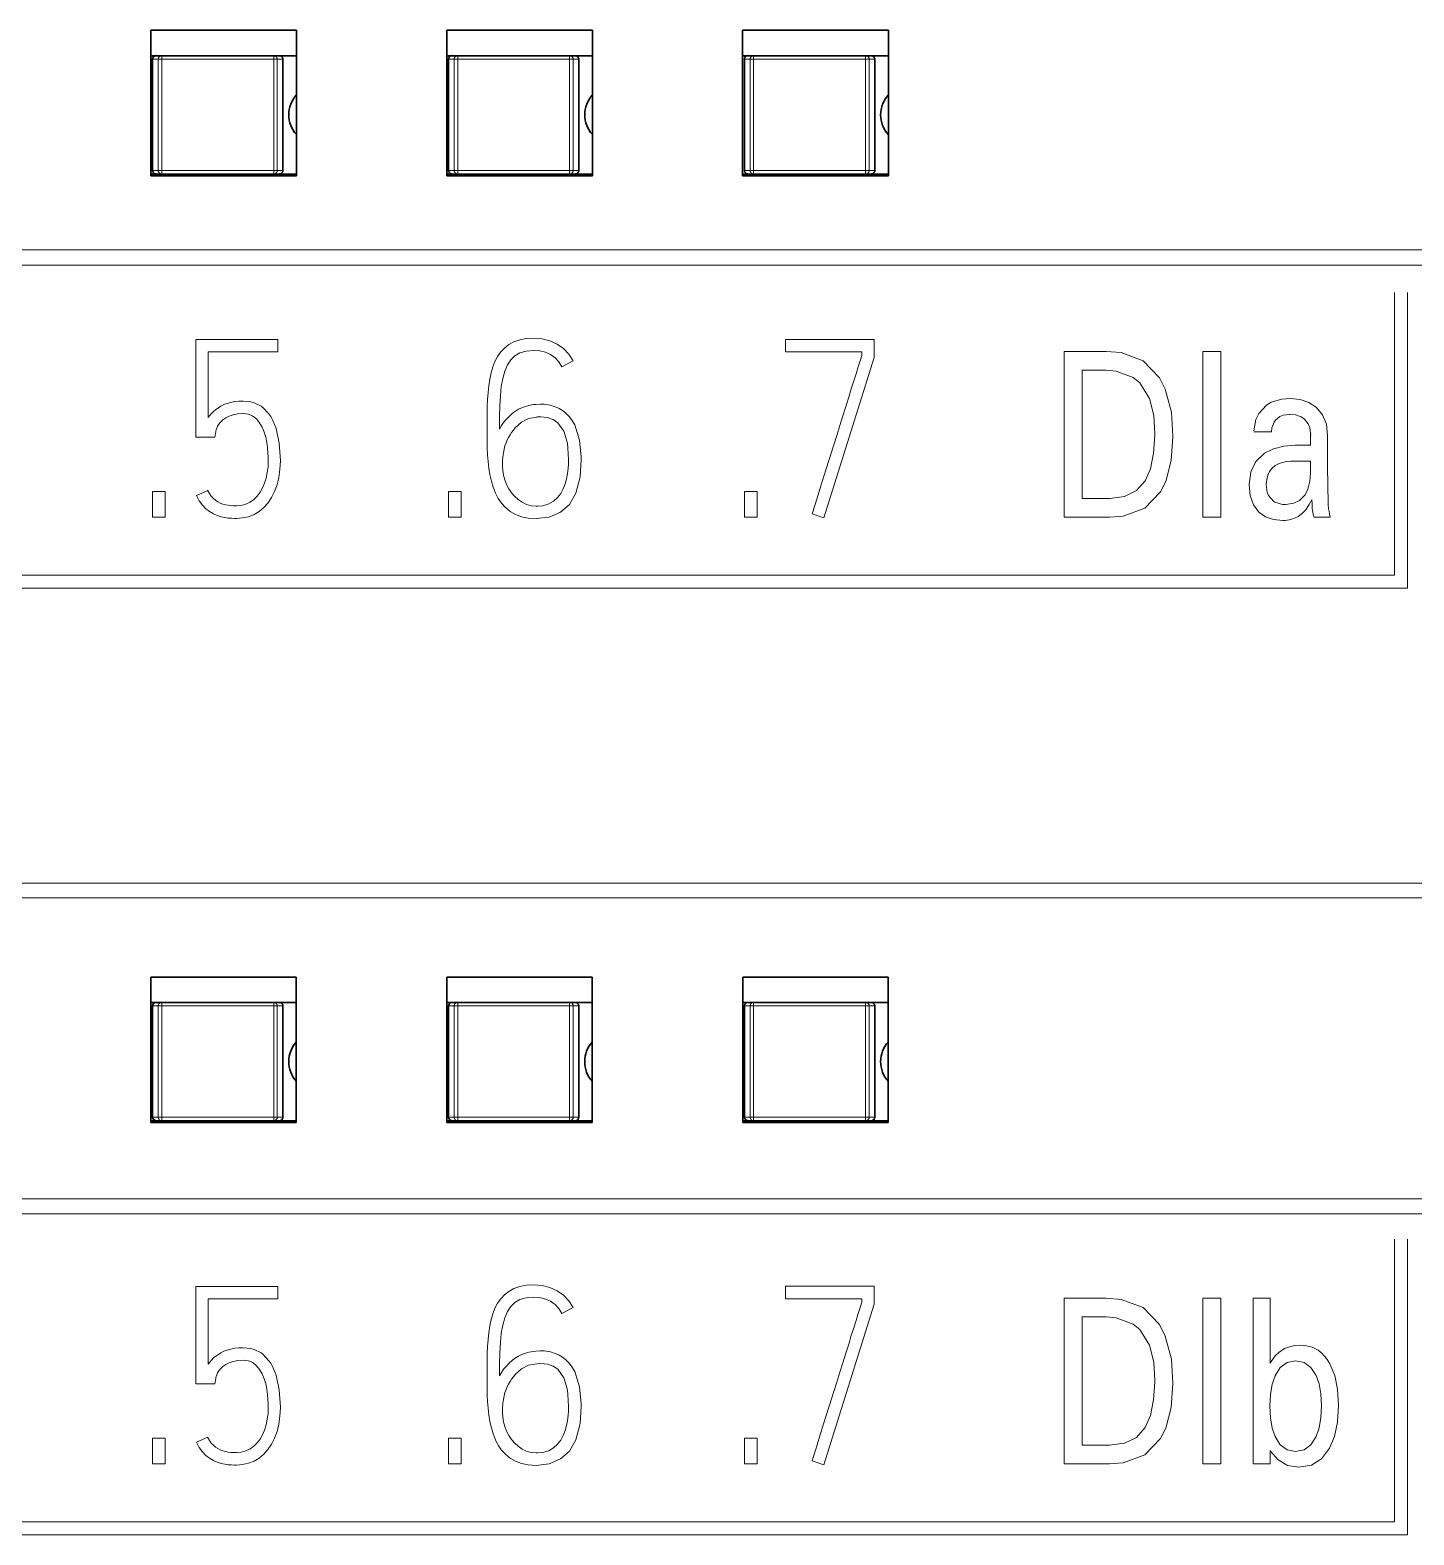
# Model space of a CAD drawing. Header units: millimetres. Extents: x -159 to 71007, y -220 to 29306.
# Drawn here: x 69071.1 to 69117.7, y 28066.7 to 28117.3 of the extents above; entities that cross this region are included whole.
import ezdxf

# ---------------------------------------------------------------- set-up
doc = ezdxf.new("R2010")
doc.units = ezdxf.units.MM
doc.layers.add('Layer 1', color=7, linetype='Continuous')

msp = doc.modelspace()

# ---------------------------------------------------------------- linework, layer by layer
at = {"layer": 'Layer 1', "color": 7, "lineweight": 35}
for points in [[(69075.199, 28112.406), (69075.199, 28117.305)], [(69075.199, 28117.304), (69080.099, 28117.304)], [(69080.099, 28117.304), (69080.099, 28112.404)], [(69085.146, 28112.406), (69085.146, 28117.305)], [(69085.146, 28117.304), (69090.045, 28117.304)], [(69090.047, 28112.406), (69090.047, 28117.305)], [(69095.093, 28117.304), (69099.994, 28117.304)], [(69095.093, 28117.304), (69095.093, 28112.404)], [(69099.994, 28117.304), (69099.994, 28112.404)], [(69075.204, 28116.445), (69080.096, 28116.445)], [(69075.262, 28116.327), (69075.262, 28116.34), (69075.265, 28116.359), (69075.268, 28116.371), (69075.277, 28116.388), (69075.284, 28116.399), (69075.295, 28116.413), (69075.306, 28116.421), (69075.321, 28116.432), (69075.332, 28116.438), (69075.351, 28116.445), (69075.362, 28116.448), (69075.381, 28116.45)], [(69075.262, 28116.327), (69075.262, 28112.587)], [(69079.519, 28116.445), (69079.532, 28116.445), (69079.55, 28116.441), (69079.562, 28116.438), (69079.578, 28116.43), (69079.591, 28116.423), (69079.604, 28116.411), (69079.613, 28116.401), (69079.624, 28116.386), (69079.629, 28116.374), (69079.636, 28116.358), (69079.639, 28116.345), (69079.641, 28116.327)], [(69079.637, 28116.327), (69079.637, 28112.587)], [(69085.15, 28116.445), (69090.044, 28116.445)], [(69085.209, 28116.327), (69085.211, 28116.34), (69085.215, 28116.359), (69085.218, 28116.371), (69085.226, 28116.388), (69085.233, 28116.399), (69085.245, 28116.413), (69085.253, 28116.421), (69085.268, 28116.432), (69085.28, 28116.438), (69085.297, 28116.445), (69085.309, 28116.448), (69085.327, 28116.45)], [(69085.209, 28116.327), (69085.209, 28112.587)], [(69089.466, 28116.445), (69089.479, 28116.445), (69089.498, 28116.441), (69089.509, 28116.438), (69089.527, 28116.43), (69089.537, 28116.423), (69089.55, 28116.411), (69089.559, 28116.401), (69089.568, 28116.386), (69089.575, 28116.374), (69089.582, 28116.358), (69089.586, 28116.345), (69089.588, 28116.327)], [(69089.586, 28116.327), (69089.586, 28112.587)], [(69095.099, 28116.445), (69099.99, 28116.445)], [(69095.156, 28116.327), (69095.156, 28116.34), (69095.159, 28116.359), (69095.162, 28116.371), (69095.171, 28116.388), (69095.178, 28116.399), (69095.19, 28116.413), (69095.199, 28116.421), (69095.215, 28116.432), (69095.227, 28116.438), (69095.245, 28116.445), (69095.257, 28116.448), (69095.276, 28116.45)], [(69095.156, 28116.327), (69095.156, 28112.587)], [(69099.414, 28116.445), (69099.426, 28116.445), (69099.444, 28116.441), (69099.456, 28116.438), (69099.473, 28116.43), (69099.484, 28116.423), (69099.498, 28116.411), (69099.506, 28116.401), (69099.519, 28116.386), (69099.524, 28116.374), (69099.53, 28116.358), (69099.534, 28116.345), (69099.535, 28116.327)], [(69099.532, 28116.327), (69099.532, 28112.587)], [(69080.099, 28112.466), (69075.199, 28112.466)], [(69075.381, 28112.466), (69075.369, 28112.468), (69075.351, 28112.471), (69075.339, 28112.475), (69075.322, 28112.483), (69075.312, 28112.49), (69075.297, 28112.502), (69075.288, 28112.51), (69075.278, 28112.527), (69075.271, 28112.539), (69075.265, 28112.556), (69075.262, 28112.567), (69075.26, 28112.586)], [(69079.637, 28112.587), (69079.637, 28112.574), (69079.634, 28112.556), (69079.631, 28112.544), (69079.622, 28112.527), (69079.616, 28112.515), (69079.604, 28112.502), (69079.595, 28112.493), (69079.578, 28112.482), (69079.567, 28112.476), (69079.55, 28112.469), (69079.536, 28112.468), (69079.518, 28112.466)], [(69090.045, 28112.466), (69085.147, 28112.466)], [(69085.329, 28112.466), (69085.316, 28112.468), (69085.297, 28112.471), (69085.285, 28112.475), (69085.268, 28112.483), (69085.259, 28112.49), (69085.245, 28112.502), (69085.237, 28112.51), (69085.224, 28112.527), (69085.22, 28112.539), (69085.213, 28112.556), (69085.211, 28112.567), (69085.209, 28112.586)], [(69089.586, 28112.587), (69089.584, 28112.574), (69089.581, 28112.556), (69089.577, 28112.544), (69089.568, 28112.527), (69089.562, 28112.515), (69089.55, 28112.502), (69089.542, 28112.493), (69089.527, 28112.482), (69089.515, 28112.476), (69089.496, 28112.469), (69089.485, 28112.468), (69089.466, 28112.466)], [(69099.994, 28112.466), (69095.093, 28112.466)], [(69095.276, 28112.466), (69095.264, 28112.468), (69095.245, 28112.471), (69095.233, 28112.475), (69095.217, 28112.483), (69095.206, 28112.49), (69095.191, 28112.502), (69095.183, 28112.51), (69095.173, 28112.527), (69095.166, 28112.539), (69095.159, 28112.556), (69095.156, 28112.567), (69095.154, 28112.586)], [(69099.532, 28112.587), (69099.532, 28112.574), (69099.528, 28112.556), (69099.525, 28112.544), (69099.517, 28112.527), (69099.51, 28112.515), (69099.498, 28112.502), (69099.49, 28112.493), (69099.473, 28112.482), (69099.461, 28112.476), (69099.444, 28112.469), (69099.431, 28112.468), (69099.413, 28112.466)], [(69075.199, 28112.406), (69080.099, 28112.406)], [(69085.146, 28112.406), (69090.045, 28112.406)], [(69095.093, 28112.406), (69099.994, 28112.406)], [(69075.206, 28085.465), (69080.091, 28085.465)], [(69075.206, 28080.581), (69075.206, 28085.465)], [(69080.092, 28080.581), (69080.092, 28085.465)], [(69085.154, 28085.465), (69090.039, 28085.465)], [(69085.154, 28080.581), (69085.154, 28085.465)], [(69090.039, 28080.581), (69090.039, 28085.465)], [(69095.1, 28085.465), (69099.985, 28085.465)], [(69095.1, 28085.465), (69095.1, 28080.581)], [(69099.987, 28085.465), (69099.987, 28080.581)], [(69075.211, 28084.615), (69080.089, 28084.615)], [(69075.262, 28084.496), (69075.262, 28084.507), (69075.265, 28084.526), (69075.268, 28084.537), (69075.277, 28084.554), (69075.284, 28084.564), (69075.295, 28084.579), (69075.306, 28084.588), (69075.321, 28084.598), (69075.332, 28084.605), (69075.351, 28084.611), (69075.362, 28084.615), (69075.381, 28084.616)], [(69079.519, 28084.615), (69079.532, 28084.615), (69079.55, 28084.611), (69079.562, 28084.608), (69079.578, 28084.6), (69079.591, 28084.593), (69079.604, 28084.581), (69079.613, 28084.571), (69079.624, 28084.556), (69079.629, 28084.544), (69079.636, 28084.527), (69079.639, 28084.515), (69079.641, 28084.497)], [(69085.157, 28084.615), (69090.035, 28084.615)], [(69085.209, 28084.496), (69085.211, 28084.507), (69085.215, 28084.526), (69085.218, 28084.537), (69085.226, 28084.554), (69085.233, 28084.564), (69085.245, 28084.579), (69085.253, 28084.588), (69085.268, 28084.598), (69085.28, 28084.605), (69085.297, 28084.611), (69085.309, 28084.615), (69085.327, 28084.616)], [(69089.466, 28084.615), (69089.479, 28084.615), (69089.498, 28084.611), (69089.509, 28084.608), (69089.527, 28084.6), (69089.537, 28084.593), (69089.55, 28084.581), (69089.559, 28084.571), (69089.568, 28084.556), (69089.575, 28084.544), (69089.582, 28084.527), (69089.586, 28084.515), (69089.588, 28084.497)], [(69095.106, 28084.615), (69099.983, 28084.615)], [(69095.156, 28084.496), (69095.156, 28084.507), (69095.159, 28084.526), (69095.162, 28084.537), (69095.171, 28084.554), (69095.178, 28084.564), (69095.19, 28084.579), (69095.199, 28084.588), (69095.215, 28084.598), (69095.227, 28084.605), (69095.245, 28084.611), (69095.257, 28084.615), (69095.276, 28084.616)], [(69099.414, 28084.615), (69099.426, 28084.615), (69099.444, 28084.611), (69099.456, 28084.608), (69099.473, 28084.6), (69099.484, 28084.593), (69099.498, 28084.581), (69099.506, 28084.571), (69099.519, 28084.556), (69099.524, 28084.544), (69099.53, 28084.527), (69099.534, 28084.515), (69099.535, 28084.497)], [(69075.262, 28080.754), (69075.262, 28084.496)], [(69079.637, 28080.754), (69079.637, 28084.496)], [(69085.209, 28080.754), (69085.209, 28084.496)], [(69089.586, 28080.754), (69089.586, 28084.496)], [(69095.156, 28080.754), (69095.156, 28084.496)], [(69099.532, 28080.754), (69099.532, 28084.496)], [(69075.206, 28080.581), (69080.091, 28080.581)], [(69080.092, 28080.636), (69075.208, 28080.636)], [(69075.381, 28080.636), (69075.369, 28080.638), (69075.351, 28080.641), (69075.339, 28080.645), (69075.322, 28080.653), (69075.312, 28080.66), (69075.297, 28080.672), (69075.288, 28080.68), (69075.278, 28080.697), (69075.271, 28080.707), (69075.265, 28080.725), (69075.262, 28080.738), (69075.26, 28080.756)], [(69079.637, 28080.754), (69079.637, 28080.742), (69079.634, 28080.724), (69079.631, 28080.712), (69079.622, 28080.695), (69079.616, 28080.683), (69079.604, 28080.67), (69079.595, 28080.662), (69079.578, 28080.65), (69079.567, 28080.645), (69079.55, 28080.638), (69079.536, 28080.636), (69079.518, 28080.635)], [(69090.039, 28080.636), (69085.154, 28080.636)], [(69085.154, 28080.581), (69090.039, 28080.581)], [(69085.329, 28080.636), (69085.316, 28080.638), (69085.297, 28080.641), (69085.285, 28080.645), (69085.268, 28080.653), (69085.259, 28080.66), (69085.245, 28080.672), (69085.237, 28080.68), (69085.224, 28080.697), (69085.22, 28080.707), (69085.213, 28080.725), (69085.211, 28080.738), (69085.209, 28080.756)], [(69089.586, 28080.754), (69089.584, 28080.742), (69089.581, 28080.724), (69089.577, 28080.712), (69089.568, 28080.695), (69089.562, 28080.683), (69089.55, 28080.67), (69089.542, 28080.662), (69089.527, 28080.65), (69089.515, 28080.645), (69089.496, 28080.638), (69089.485, 28080.636), (69089.466, 28080.635)], [(69095.1, 28080.581), (69099.985, 28080.581)], [(69099.987, 28080.636), (69095.102, 28080.636)], [(69095.276, 28080.636), (69095.264, 28080.638), (69095.245, 28080.641), (69095.233, 28080.645), (69095.217, 28080.653), (69095.206, 28080.66), (69095.191, 28080.672), (69095.183, 28080.68), (69095.173, 28080.697), (69095.166, 28080.707), (69095.159, 28080.725), (69095.156, 28080.738), (69095.154, 28080.756)], [(69099.532, 28080.754), (69099.532, 28080.742), (69099.528, 28080.724), (69099.525, 28080.712), (69099.517, 28080.695), (69099.51, 28080.683), (69099.498, 28080.67), (69099.49, 28080.662), (69099.473, 28080.65), (69099.461, 28080.645), (69099.444, 28080.638), (69099.431, 28080.636), (69099.413, 28080.635)]]:
    msp.add_lwpolyline(points, dxfattribs=at)
at = {"layer": 'Layer 1', "color": 7, "lineweight": 18}
for points in [[(69075.262, 28116.327), (69079.637, 28116.327)], [(69075.45, 28116.327), (69075.452, 28116.338), (69075.455, 28116.358), (69075.458, 28116.369), (69075.467, 28116.386), (69075.474, 28116.397), (69075.485, 28116.411), (69075.494, 28116.419), (69075.511, 28116.43), (69075.523, 28116.436), (69075.539, 28116.443), (69075.551, 28116.447), (69075.569, 28116.448)], [(69075.45, 28112.587), (69075.45, 28116.327)], [(69075.568, 28112.466), (69075.568, 28116.445)], [(69079.333, 28112.466), (69079.333, 28116.445)], [(69079.333, 28116.445), (69079.345, 28116.445), (69079.363, 28116.441), (69079.375, 28116.438), (69079.392, 28116.43), (69079.403, 28116.423), (69079.417, 28116.411), (69079.425, 28116.403), (69079.436, 28116.386), (69079.442, 28116.374), (69079.449, 28116.358), (69079.452, 28116.345), (69079.454, 28116.327)], [(69079.451, 28112.587), (69079.451, 28116.327)], [(69085.209, 28116.327), (69089.588, 28116.327)], [(69085.396, 28116.327), (69085.399, 28116.338), (69085.401, 28116.358), (69085.405, 28116.369), (69085.414, 28116.386), (69085.42, 28116.397), (69085.432, 28116.411), (69085.44, 28116.419), (69085.455, 28116.43), (69085.467, 28116.436), (69085.484, 28116.443), (69085.497, 28116.447), (69085.516, 28116.448)], [(69085.396, 28112.587), (69085.396, 28116.327)], [(69085.516, 28112.466), (69085.516, 28116.445)], [(69089.279, 28112.466), (69089.279, 28116.445)], [(69089.279, 28116.445), (69089.291, 28116.445), (69089.309, 28116.441), (69089.321, 28116.438), (69089.338, 28116.43), (69089.348, 28116.423), (69089.361, 28116.411), (69089.37, 28116.403), (69089.38, 28116.386), (69089.387, 28116.374), (69089.394, 28116.358), (69089.395, 28116.345), (69089.397, 28116.327)], [(69089.398, 28112.587), (69089.398, 28116.327)], [(69095.156, 28116.327), (69099.532, 28116.327)], [(69095.345, 28116.327), (69095.346, 28116.338), (69095.35, 28116.358), (69095.353, 28116.369), (69095.361, 28116.386), (69095.368, 28116.397), (69095.38, 28116.411), (69095.389, 28116.419), (69095.405, 28116.43), (69095.417, 28116.436), (69095.434, 28116.443), (69095.446, 28116.447), (69095.464, 28116.448)], [(69095.345, 28112.587), (69095.345, 28116.327)], [(69095.464, 28112.466), (69095.464, 28116.445)], [(69099.227, 28112.466), (69099.227, 28116.445)], [(69099.227, 28116.445), (69099.239, 28116.445), (69099.258, 28116.441), (69099.269, 28116.438), (69099.286, 28116.43), (69099.296, 28116.423), (69099.31, 28116.411), (69099.318, 28116.403), (69099.33, 28116.386), (69099.335, 28116.374), (69099.341, 28116.358), (69099.345, 28116.345), (69099.347, 28116.327)], [(69099.345, 28112.587), (69099.345, 28116.327)], [(69075.262, 28112.587), (69079.637, 28112.587)], [(69075.568, 28112.466), (69075.556, 28112.468), (69075.538, 28112.471), (69075.526, 28112.475), (69075.509, 28112.483), (69075.497, 28112.49), (69075.484, 28112.502), (69075.476, 28112.51), (69075.465, 28112.525), (69075.458, 28112.537), (69075.452, 28112.554), (69075.448, 28112.566), (69075.447, 28112.584)], [(69079.451, 28112.587), (69079.451, 28112.574), (69079.447, 28112.556), (69079.444, 28112.544), (69079.436, 28112.527), (69079.429, 28112.515), (69079.417, 28112.502), (69079.408, 28112.493), (69079.393, 28112.482), (69079.382, 28112.476), (69079.363, 28112.469), (69079.351, 28112.468), (69079.333, 28112.466)], [(69085.209, 28112.587), (69089.588, 28112.587)], [(69085.516, 28112.466), (69085.504, 28112.468), (69085.486, 28112.471), (69085.474, 28112.475), (69085.457, 28112.483), (69085.447, 28112.49), (69085.433, 28112.502), (69085.425, 28112.51), (69085.414, 28112.525), (69085.408, 28112.537), (69085.401, 28112.554), (69085.4, 28112.566), (69085.399, 28112.584)], [(69089.398, 28112.587), (69089.397, 28112.574), (69089.394, 28112.556), (69089.39, 28112.544), (69089.382, 28112.527), (69089.375, 28112.515), (69089.363, 28112.502), (69089.353, 28112.493), (69089.338, 28112.482), (69089.326, 28112.476), (69089.309, 28112.469), (69089.298, 28112.468), (69089.279, 28112.466)], [(69095.156, 28112.587), (69099.532, 28112.587)], [(69095.464, 28112.466), (69095.45, 28112.468), (69095.432, 28112.471), (69095.42, 28112.475), (69095.404, 28112.483), (69095.391, 28112.49), (69095.378, 28112.502), (69095.369, 28112.51), (69095.36, 28112.525), (69095.353, 28112.537), (69095.346, 28112.554), (69095.343, 28112.566), (69095.341, 28112.584)], [(69099.345, 28112.587), (69099.345, 28112.574), (69099.341, 28112.556), (69099.339, 28112.544), (69099.33, 28112.527), (69099.323, 28112.515), (69099.311, 28112.502), (69099.303, 28112.493), (69099.288, 28112.482), (69099.276, 28112.476), (69099.258, 28112.469), (69099.245, 28112.468), (69099.227, 28112.466)], [(69203.779, 28109.913), (69019.557, 28109.913)], [(69203.779, 28109.406), (69019.557, 28109.406)], [(69076.719, 28106.898), (69079.476, 28106.898)], [(69076.719, 28103.618), (69076.719, 28106.896)], [(69079.476, 28106.898), (69079.476, 28106.483)], [(69089.398, 28106.185), (69089.254, 28106.409), (69089.074, 28106.598), (69088.86, 28106.748), (69088.618, 28106.857), (69088.357, 28106.925), (69088.075, 28106.947), (69087.823, 28106.933), (69087.601, 28106.891), (69087.407, 28106.822), (69087.239, 28106.729), (69087.091, 28106.616), (69086.965, 28106.483), (69086.857, 28106.332), (69086.768, 28106.163), (69086.695, 28105.978), (69086.638, 28105.779), (69086.592, 28105.569), (69086.559, 28105.348), (69086.535, 28105.117), (69086.518, 28104.882), (69086.51, 28104.638), (69086.507, 28104.388), (69086.503, 28104.139), (69086.501, 28103.889), (69086.503, 28103.686), (69086.507, 28103.473), (69086.51, 28103.252), (69086.52, 28103.027), (69086.538, 28102.803), (69086.564, 28102.579), (69086.601, 28102.358), (69086.65, 28102.144), (69086.71, 28101.936), (69086.784, 28101.74), (69086.845, 28101.619)], [(69096.539, 28106.483), (69096.539, 28106.906)], [(69096.539, 28106.904), (69099.519, 28106.904)], [(69099.519, 28106.904), (69099.519, 28106.3)], [(69079.476, 28106.483), (69077.133, 28106.483)], [(69077.133, 28106.483), (69077.133, 28104.282)], [(69086.923, 28103.891), (69086.926, 28104.296), (69086.934, 28104.668), (69086.951, 28105.01), (69086.98, 28105.319), (69087.028, 28105.596), (69087.096, 28105.838), (69087.185, 28106.047), (69087.3, 28106.221), (69087.44, 28106.357), (69087.61, 28106.457), (69087.821, 28106.515), (69088.072, 28106.534), (69088.274, 28106.519), (69088.462, 28106.472), (69088.636, 28106.394), (69088.789, 28106.287), (69088.917, 28106.152), (69089.018, 28105.988)], [(69099.105, 28106.483), (69096.54, 28106.483)], [(69099.105, 28106.367), (69099.092, 28106.333), (69099.065, 28106.251), (69099.023, 28106.121), (69098.969, 28105.949), (69098.905, 28105.746), (69098.829, 28105.51), (69098.747, 28105.245), (69098.658, 28104.959), (69098.562, 28104.653), (69098.463, 28104.333), (69098.36, 28104.007), (69098.255, 28103.677), (69098.167, 28103.399), (69098.001, 28102.865), (69097.893, 28102.518), (69097.724, 28101.984), (69097.595, 28101.568), (69097.426, 28101.036)], [(69099.105, 28106.367), (69099.105, 28106.483)], [(69105.899, 28106.498), (69107.31, 28106.498)], [(69105.899, 28100.928), (69105.899, 28106.498)], [(69107.43, 28100.928), (69107.887, 28100.964), (69108.609, 28101.228), (69109.139, 28101.786), (69109.316, 28102.131), (69109.502, 28102.83), (69109.551, 28103.635), (69109.551, 28103.649), (69109.503, 28104.454), (69109.301, 28105.228), (69109.101, 28105.614), (69108.553, 28106.184), (69107.813, 28106.46), (69107.309, 28106.502)], [(69110.558, 28106.498), (69111.168, 28106.498)], [(69110.558, 28100.928), (69110.558, 28106.498)], [(69111.168, 28106.498), (69111.168, 28100.928)], [(69089.398, 28106.185), (69089.018, 28105.986)], [(69099.519, 28106.302), (69097.822, 28100.905)], [(69106.509, 28105.867), (69106.509, 28101.56)], [(69107.312, 28105.867), (69106.51, 28105.867)], [(69107.312, 28105.867), (69107.647, 28105.84), (69108.218, 28105.629), (69108.439, 28105.441), (69108.764, 28104.919), (69108.911, 28104.344), (69108.944, 28103.736), (69108.944, 28103.69), (69108.909, 28103.086), (69108.803, 28102.557), (69108.626, 28102.15), (69108.331, 28101.821), (69107.934, 28101.622), (69107.434, 28101.556)], [(69079.302, 28104.181), (69079.23, 28104.309), (69079.161, 28104.41), (69078.982, 28104.601), (69078.908, 28104.657), (69078.674, 28104.775), (69078.566, 28104.805), (69078.307, 28104.834), (69078.157, 28104.829), (69078.017, 28104.814), (69077.887, 28104.789), (69077.768, 28104.755), (69077.66, 28104.713), (69077.56, 28104.664), (69077.471, 28104.61), (69077.389, 28104.551), (69077.313, 28104.487), (69077.246, 28104.42), (69077.185, 28104.351), (69077.131, 28104.28)], [(69114.757, 28103.672), (69114.714, 28104.051), (69114.583, 28104.367), (69114.366, 28104.622), (69114.12, 28104.787), (69113.836, 28104.886), (69113.514, 28104.919), (69113.22, 28104.901), (69112.854, 28104.794), (69112.704, 28104.699), (69112.441, 28104.418), (69112.338, 28104.216), (69112.271, 28103.837)], [(69077.382, 28103.8), (69077.386, 28103.823), (69077.397, 28103.864), (69077.416, 28103.92), (69077.445, 28103.985), (69077.489, 28104.054), (69077.547, 28104.127), (69077.623, 28104.2), (69077.717, 28104.265), (69077.83, 28104.326), (69077.965, 28104.374), (69078.125, 28104.403), (69078.31, 28104.411), (69078.486, 28104.391), (69078.634, 28104.33), (69078.756, 28104.23), (69078.859, 28104.1), (69078.944, 28103.954), (69079.011, 28103.79), (69079.063, 28103.616), (69079.1, 28103.442), (69079.124, 28103.263), (69079.138, 28103.093), (69079.146, 28102.943), (69079.149, 28102.813), (69079.141, 28102.618), (69079.134, 28102.554)], [(69088.14, 28104.72), (69088.061, 28104.713), (69087.91, 28104.686), (69087.761, 28104.644), (69087.697, 28104.62), (69087.557, 28104.555), (69087.428, 28104.474), (69087.361, 28104.422), (69087.246, 28104.319), (69087.14, 28104.208), (69087.057, 28104.11), (69086.985, 28104.006), (69086.924, 28103.893)], [(69088.14, 28104.72), (69088.289, 28104.728)], [(69089.405, 28104.103), (69089.342, 28104.208), (69089.259, 28104.315), (69089.166, 28104.413), (69089.143, 28104.435), (69089.037, 28104.518), (69088.922, 28104.587), (69088.885, 28104.605), (69088.76, 28104.654), (69088.631, 28104.691), (69088.558, 28104.706), (69088.423, 28104.725), (69088.289, 28104.727)], [(69112.872, 28103.795), (69112.881, 28103.93), (69112.955, 28104.12), (69113, 28104.186), (69113.154, 28104.315), (69113.261, 28104.358), (69113.465, 28104.381), (69113.472, 28104.381), (69113.676, 28104.366), (69113.866, 28104.302), (69113.979, 28104.225), (69114.107, 28104.066), (69114.154, 28103.943), (69114.185, 28103.742)], [(69076.735, 28101.657), (69076.83, 28101.479), (69076.935, 28101.331), (69077.054, 28101.211), (69077.178, 28101.115), (69077.305, 28101.039), (69077.434, 28100.982), (69077.563, 28100.942), (69077.685, 28100.915), (69077.803, 28100.899), (69077.911, 28100.893), (69078.002, 28100.888), (69078.076, 28100.886), (69078.285, 28100.902), (69078.484, 28100.945), (69078.671, 28101.019), (69078.844, 28101.122), (69078.999, 28101.25), (69079.138, 28101.405), (69079.257, 28101.585), (69079.36, 28101.789), (69079.444, 28102.015), (69079.506, 28102.262), (69079.543, 28102.53), (69079.556, 28102.818), (69079.556, 28102.836), (69079.519, 28103.414), (69079.41, 28103.913), (69079.301, 28104.184)], [(69086.843, 28101.62), (69086.877, 28101.562), (69086.99, 28101.396), (69087.123, 28101.25), (69087.278, 28101.124), (69087.455, 28101.019), (69087.657, 28100.942), (69087.889, 28100.895), (69088.15, 28100.88), (69088.595, 28100.933), (69088.967, 28101.093), (69089.269, 28101.359), (69089.49, 28101.74), (69089.623, 28102.239), (69089.631, 28102.289), (69089.668, 28102.858), (69089.666, 28102.949), (69089.612, 28103.517), (69089.448, 28104.036), (69089.41, 28104.105)], [(69088.206, 28101.3), (69088.149, 28101.3), (69087.984, 28101.314), (69087.829, 28101.356), (69087.686, 28101.429), (69087.554, 28101.521), (69087.436, 28101.629), (69087.33, 28101.752), (69087.239, 28101.886), (69087.162, 28102.032), (69087.103, 28102.187), (69087.059, 28102.345), (69087.032, 28102.5), (69087.024, 28102.65), (69087.027, 28102.808), (69087.037, 28102.954), (69087.054, 28103.088), (69087.076, 28103.211), (69087.104, 28103.324), (69087.14, 28103.428), (69087.181, 28103.524), (69087.226, 28103.613), (69087.276, 28103.696), (69087.33, 28103.775), (69087.389, 28103.852), (69087.453, 28103.93), (69087.662, 28104.122), (69087.901, 28104.243), (69088.172, 28104.296)], [(69088.305, 28104.305), (69088.172, 28104.297)], [(69088.305, 28104.305), (69088.531, 28104.284), (69088.725, 28104.218), (69088.885, 28104.106), (69089.084, 28103.821), (69089.095, 28103.793), (69089.203, 28103.402), (69089.222, 28103.259), (69089.242, 28102.855), (69089.239, 28102.716), (69089.227, 28102.56), (69089.209, 28102.392), (69089.178, 28102.217), (69089.129, 28102.047), (69089.063, 28101.882), (69088.978, 28101.727), (69088.868, 28101.588), (69088.736, 28101.467), (69088.575, 28101.373), (69088.379, 28101.315), (69088.206, 28101.297)], [(69077.349, 28103.618), (69076.719, 28103.618)], [(69077.382, 28103.8), (69077.349, 28103.618)], [(69113.669, 28103.345), (69113.28, 28103.315), (69112.936, 28103.226), (69112.64, 28103.076), (69112.348, 28102.806), (69112.174, 28102.457), (69112.17, 28102.444), (69112.116, 28102.03), (69112.153, 28101.654), (69112.264, 28101.344), (69112.449, 28101.1), (69112.67, 28100.942), (69112.936, 28100.847), (69113.251, 28100.815)], [(69112.872, 28103.795), (69112.272, 28103.795)], [(69113.669, 28103.345), (69114.188, 28103.345)], [(69114.185, 28103.744), (69114.185, 28103.738), (69114.186, 28103.731), (69114.186, 28103.723), (69114.186, 28103.716), (69114.186, 28103.709), (69114.188, 28103.703), (69114.188, 28103.696), (69114.188, 28103.689), (69114.188, 28103.682), (69114.188, 28103.675)], [(69114.186, 28103.345), (69114.186, 28103.672)], [(69114.757, 28103.672), (69114.757, 28102.321)], [(69112.694, 28102.026), (69112.694, 28102.055), (69112.708, 28102.2), (69112.741, 28102.339), (69112.8, 28102.466), (69112.884, 28102.57), (69112.995, 28102.662), (69113.124, 28102.729), (69113.239, 28102.771), (69113.378, 28102.799), (69113.521, 28102.813), (69113.662, 28102.816)], [(69114.186, 28102.814), (69113.662, 28102.814)], [(69114.186, 28102.523), (69114.186, 28102.814)], [(69079.131, 28102.557), (69079.114, 28102.429), (69079.075, 28102.244), (69079.021, 28102.07), (69078.954, 28101.91), (69078.873, 28101.765), (69078.777, 28101.637), (69078.664, 28101.528), (69078.536, 28101.435), (69078.395, 28101.366), (69078.241, 28101.326), (69078.076, 28101.312), (69077.982, 28101.314), (69077.889, 28101.319), (69077.796, 28101.327), (69077.707, 28101.344), (69077.619, 28101.368), (69077.535, 28101.401), (69077.454, 28101.445), (69077.377, 28101.498), (69077.303, 28101.56), (69077.234, 28101.634), (69077.17, 28101.725), (69077.111, 28101.833)], [(69114.186, 28102.523), (69114.185, 28102.404), (69114.161, 28102.136), (69114.092, 28101.875), (69113.996, 28101.681), (69113.812, 28101.485), (69113.618, 28101.395), (69113.347, 28101.356), (69113.241, 28101.359), (69112.984, 28101.432), (69112.947, 28101.455), (69112.767, 28101.656), (69112.724, 28101.759), (69112.692, 28102.028)], [(69114.843, 28100.928), (69114.823, 28101.041), (69114.796, 28101.174), (69114.789, 28101.218), (69114.775, 28101.356), (69114.771, 28101.498), (69114.769, 28101.639), (69114.767, 28101.764), (69114.764, 28101.904), (69114.762, 28102.043), (69114.76, 28102.183), (69114.759, 28102.323)], [(69076.735, 28101.657), (69077.116, 28101.831)], [(69075.262, 28101.797), (69075.683, 28101.797)], [(69075.262, 28100.928), (69075.262, 28101.797)], [(69075.684, 28101.797), (69075.684, 28100.928)], [(69085.209, 28101.797), (69085.632, 28101.797)], [(69085.209, 28100.928), (69085.209, 28101.797)], [(69085.631, 28101.797), (69085.631, 28100.928)], [(69095.156, 28101.797), (69095.578, 28101.797)], [(69095.156, 28100.928), (69095.156, 28101.797)], [(69095.578, 28101.797), (69095.578, 28100.928)], [(69106.509, 28101.56), (69107.434, 28101.56)], [(69113.251, 28100.819), (69113.334, 28100.822), (69113.462, 28100.839), (69113.585, 28100.871), (69113.647, 28100.895), (69113.762, 28100.952), (69113.866, 28101.026), (69113.934, 28101.085), (69114.021, 28101.179), (69114.095, 28101.283), (69114.137, 28101.351), (69114.181, 28101.432), (69114.225, 28101.525)], [(69114.225, 28101.521), (69114.23, 28101.472), (69114.233, 28101.414), (69114.235, 28101.353), (69114.237, 28101.294), (69114.24, 28101.233), (69114.241, 28101.215), (69114.245, 28101.154), (69114.254, 28101.095), (69114.265, 28101.036), (69114.279, 28100.989), (69114.3, 28100.932)], [(69075.684, 28100.928), (69075.263, 28100.928)], [(69085.631, 28100.928), (69085.208, 28100.928)], [(69095.578, 28100.928), (69095.156, 28100.928)], [(69097.822, 28100.905), (69097.425, 28101.038)], [(69107.43, 28100.928), (69105.899, 28100.928)], [(69111.168, 28100.928), (69110.558, 28100.928)], [(69114.843, 28100.928), (69114.299, 28100.928)], [(69210.943, 28088.627), (69019.559, 28088.627)], [(69210.943, 28088.125), (69019.559, 28088.125)], [(69075.45, 28084.496), (69075.452, 28084.507), (69075.455, 28084.526), (69075.458, 28084.537), (69075.467, 28084.554), (69075.474, 28084.564), (69075.485, 28084.579), (69075.494, 28084.588), (69075.511, 28084.598), (69075.523, 28084.605), (69075.539, 28084.611), (69075.551, 28084.615), (69075.569, 28084.616)], [(69075.568, 28084.615), (69075.568, 28080.636)], [(69079.333, 28080.636), (69079.333, 28084.615)], [(69079.333, 28084.615), (69079.345, 28084.615), (69079.363, 28084.611), (69079.375, 28084.608), (69079.392, 28084.601), (69079.403, 28084.595), (69079.417, 28084.583), (69079.425, 28084.574), (69079.436, 28084.557), (69079.442, 28084.546), (69079.449, 28084.529), (69079.452, 28084.517), (69079.454, 28084.498)], [(69085.396, 28084.496), (69085.399, 28084.507), (69085.401, 28084.526), (69085.405, 28084.537), (69085.414, 28084.554), (69085.42, 28084.564), (69085.432, 28084.579), (69085.44, 28084.588), (69085.455, 28084.598), (69085.467, 28084.605), (69085.484, 28084.611), (69085.497, 28084.615), (69085.516, 28084.616)], [(69085.516, 28084.615), (69085.516, 28080.636)], [(69089.279, 28080.636), (69089.279, 28084.615)], [(69089.279, 28084.615), (69089.291, 28084.615), (69089.309, 28084.611), (69089.321, 28084.608), (69089.338, 28084.601), (69089.348, 28084.595), (69089.361, 28084.583), (69089.37, 28084.574), (69089.38, 28084.557), (69089.387, 28084.546), (69089.394, 28084.529), (69089.395, 28084.517), (69089.397, 28084.498)], [(69095.345, 28084.496), (69095.346, 28084.507), (69095.35, 28084.526), (69095.353, 28084.537), (69095.361, 28084.554), (69095.368, 28084.564), (69095.38, 28084.579), (69095.389, 28084.588), (69095.405, 28084.598), (69095.417, 28084.605), (69095.434, 28084.611), (69095.446, 28084.615), (69095.464, 28084.616)], [(69095.464, 28084.615), (69095.464, 28080.636)], [(69099.227, 28080.636), (69099.227, 28084.615)], [(69099.227, 28084.615), (69099.239, 28084.615), (69099.258, 28084.611), (69099.269, 28084.608), (69099.286, 28084.601), (69099.296, 28084.595), (69099.31, 28084.583), (69099.318, 28084.574), (69099.33, 28084.557), (69099.335, 28084.546), (69099.341, 28084.529), (69099.345, 28084.517), (69099.347, 28084.498)], [(69075.262, 28084.496), (69079.637, 28084.496)], [(69075.45, 28084.496), (69075.45, 28080.754)], [(69079.451, 28084.496), (69079.451, 28080.754)], [(69085.209, 28084.496), (69089.588, 28084.496)], [(69085.396, 28084.496), (69085.396, 28080.754)], [(69089.398, 28084.496), (69089.398, 28080.754)], [(69095.156, 28084.496), (69099.532, 28084.496)], [(69095.345, 28084.496), (69095.345, 28080.754)], [(69099.345, 28084.496), (69099.345, 28080.754)], [(69075.262, 28080.754), (69079.637, 28080.754)], [(69075.568, 28080.636), (69075.556, 28080.638), (69075.538, 28080.641), (69075.526, 28080.645), (69075.509, 28080.653), (69075.497, 28080.66), (69075.484, 28080.672), (69075.476, 28080.68), (69075.465, 28080.695), (69075.458, 28080.707), (69075.452, 28080.725), (69075.448, 28080.738), (69075.447, 28080.756)], [(69079.451, 28080.754), (69079.451, 28080.742), (69079.447, 28080.724), (69079.444, 28080.712), (69079.436, 28080.695), (69079.429, 28080.683), (69079.417, 28080.67), (69079.408, 28080.662), (69079.393, 28080.65), (69079.382, 28080.645), (69079.363, 28080.638), (69079.351, 28080.636), (69079.333, 28080.635)], [(69085.209, 28080.754), (69089.588, 28080.754)], [(69085.516, 28080.636), (69085.504, 28080.638), (69085.486, 28080.641), (69085.474, 28080.645), (69085.457, 28080.653), (69085.447, 28080.66), (69085.433, 28080.672), (69085.425, 28080.68), (69085.414, 28080.695), (69085.408, 28080.707), (69085.401, 28080.725), (69085.4, 28080.738), (69085.399, 28080.756)], [(69089.398, 28080.754), (69089.397, 28080.742), (69089.394, 28080.724), (69089.39, 28080.712), (69089.382, 28080.695), (69089.375, 28080.683), (69089.363, 28080.67), (69089.353, 28080.662), (69089.338, 28080.65), (69089.326, 28080.645), (69089.309, 28080.638), (69089.298, 28080.636), (69089.279, 28080.635)], [(69095.156, 28080.754), (69099.532, 28080.754)], [(69095.464, 28080.636), (69095.45, 28080.638), (69095.432, 28080.641), (69095.42, 28080.645), (69095.404, 28080.653), (69095.391, 28080.66), (69095.378, 28080.672), (69095.369, 28080.68), (69095.36, 28080.695), (69095.353, 28080.707), (69095.346, 28080.725), (69095.343, 28080.738), (69095.341, 28080.756)], [(69099.345, 28080.754), (69099.345, 28080.742), (69099.341, 28080.724), (69099.339, 28080.712), (69099.33, 28080.695), (69099.323, 28080.683), (69099.311, 28080.67), (69099.303, 28080.662), (69099.288, 28080.65), (69099.276, 28080.645), (69099.258, 28080.638), (69099.245, 28080.636), (69099.227, 28080.635)], [(69210.943, 28078.01), (69019.559, 28078.01)], [(69210.943, 28077.505), (69019.559, 28077.505)], [(69076.719, 28075.066), (69079.476, 28075.066)], [(69076.719, 28071.788), (69076.719, 28075.066)], [(69079.476, 28075.066), (69079.476, 28074.651)], [(69089.398, 28074.353), (69089.254, 28074.577), (69089.074, 28074.766), (69088.86, 28074.916), (69088.618, 28075.026), (69088.357, 28075.093), (69088.075, 28075.115), (69087.823, 28075.102), (69087.601, 28075.059), (69087.407, 28074.99), (69087.239, 28074.897), (69087.091, 28074.785), (69086.965, 28074.651), (69086.857, 28074.5), (69086.768, 28074.331), (69086.695, 28074.146), (69086.638, 28073.948), (69086.592, 28073.737), (69086.559, 28073.516), (69086.535, 28073.285), (69086.518, 28073.05), (69086.51, 28072.804), (69086.507, 28072.556), (69086.503, 28072.307), (69086.501, 28072.058), (69086.503, 28071.854), (69086.507, 28071.642), (69086.51, 28071.421), (69086.52, 28071.195), (69086.538, 28070.972), (69086.564, 28070.747), (69086.601, 28070.527), (69086.65, 28070.313), (69086.71, 28070.104), (69086.784, 28069.909), (69086.845, 28069.787)], [(69096.539, 28075.074), (69099.519, 28075.074)], [(69096.539, 28074.651), (69096.539, 28075.074)], [(69099.519, 28075.074), (69099.519, 28074.47)], [(69079.476, 28074.651), (69077.133, 28074.651)], [(69077.133, 28074.651), (69077.133, 28072.45)], [(69086.923, 28072.061), (69086.926, 28072.465), (69086.934, 28072.837), (69086.951, 28073.179), (69086.98, 28073.49), (69087.028, 28073.766), (69087.096, 28074.008), (69087.185, 28074.217), (69087.3, 28074.39), (69087.44, 28074.527), (69087.61, 28074.626), (69087.821, 28074.685), (69088.072, 28074.704), (69088.274, 28074.688), (69088.462, 28074.641), (69088.636, 28074.564), (69088.789, 28074.456), (69088.917, 28074.322), (69089.018, 28074.158)], [(69099.105, 28074.651), (69096.54, 28074.651)], [(69099.105, 28074.536), (69099.092, 28074.502), (69099.065, 28074.419), (69099.023, 28074.29), (69098.969, 28074.117), (69098.905, 28073.914), (69098.829, 28073.676), (69098.747, 28073.412), (69098.658, 28073.126), (69098.562, 28072.819), (69098.463, 28072.499), (69098.36, 28072.176), (69098.255, 28071.845), (69098.167, 28071.567), (69098.001, 28071.033), (69097.893, 28070.686), (69097.724, 28070.155), (69097.595, 28069.738), (69097.426, 28069.205)], [(69099.105, 28074.536), (69099.105, 28074.651)], [(69105.899, 28074.669), (69107.31, 28074.669)], [(69105.899, 28069.096), (69105.899, 28074.667)], [(69107.43, 28069.096), (69107.887, 28069.132), (69108.609, 28069.397), (69109.139, 28069.954), (69109.316, 28070.299), (69109.502, 28070.998), (69109.551, 28071.804), (69109.551, 28071.817), (69109.503, 28072.622), (69109.301, 28073.396), (69109.101, 28073.782), (69108.553, 28074.352), (69107.813, 28074.628), (69107.309, 28074.67)], [(69110.558, 28074.669), (69111.168, 28074.669)], [(69110.558, 28069.096), (69110.558, 28074.667)], [(69111.168, 28074.669), (69111.168, 28069.098)], [(69112.248, 28074.669), (69112.82, 28074.669)], [(69112.248, 28069.096), (69112.248, 28074.667)], [(69112.82, 28074.669), (69112.82, 28072.474)], [(69089.398, 28074.353), (69089.018, 28074.154)], [(69099.519, 28074.47), (69097.822, 28069.071)], [(69106.509, 28074.037), (69106.509, 28069.73)], [(69107.312, 28074.037), (69106.51, 28074.037)], [(69107.312, 28074.037), (69107.647, 28074.01), (69108.218, 28073.799), (69108.439, 28073.611), (69108.764, 28073.089), (69108.911, 28072.514), (69108.944, 28071.906), (69108.944, 28071.861), (69108.909, 28071.256), (69108.803, 28070.727), (69108.626, 28070.319), (69108.331, 28069.989), (69107.934, 28069.792), (69107.434, 28069.726)], [(69079.302, 28072.351), (69079.23, 28072.479), (69079.161, 28072.579), (69078.982, 28072.77), (69078.908, 28072.828), (69078.674, 28072.945), (69078.566, 28072.976), (69078.307, 28073.004), (69078.157, 28072.999), (69078.017, 28072.984), (69077.887, 28072.959), (69077.768, 28072.925), (69077.66, 28072.883), (69077.56, 28072.834), (69077.471, 28072.78), (69077.389, 28072.721), (69077.313, 28072.658), (69077.246, 28072.59), (69077.185, 28072.521), (69077.131, 28072.45)], [(69114.767, 28072.577), (69114.72, 28072.644), (69114.568, 28072.814), (69114.435, 28072.917), (69114.232, 28073.019), (69114.048, 28073.068), (69113.819, 28073.087), (69113.659, 28073.078), (69113.438, 28073.026), (69113.309, 28072.972), (69113.118, 28072.846), (69112.997, 28072.726), (69112.862, 28072.542)], [(69077.382, 28071.97), (69077.386, 28071.993), (69077.397, 28072.034), (69077.416, 28072.089), (69077.445, 28072.155), (69077.489, 28072.224), (69077.547, 28072.297), (69077.623, 28072.369), (69077.717, 28072.435), (69077.83, 28072.496), (69077.965, 28072.545), (69078.125, 28072.573), (69078.31, 28072.582), (69078.486, 28072.562), (69078.634, 28072.501), (69078.756, 28072.4), (69078.859, 28072.27), (69078.944, 28072.123), (69079.011, 28071.96), (69079.063, 28071.786), (69079.1, 28071.611), (69079.124, 28071.433), (69079.138, 28071.263), (69079.146, 28071.113), (69079.149, 28070.983), (69079.141, 28070.788), (69079.134, 28070.723)], [(69088.14, 28072.888), (69088.061, 28072.881), (69087.91, 28072.854), (69087.761, 28072.813), (69087.697, 28072.789), (69087.557, 28072.723), (69087.428, 28072.64), (69087.361, 28072.588), (69087.246, 28072.486), (69087.14, 28072.375), (69087.057, 28072.277), (69086.985, 28072.172), (69086.924, 28072.059)], [(69088.206, 28069.471), (69088.149, 28069.471), (69087.984, 28069.484), (69087.829, 28069.526), (69087.686, 28069.598), (69087.554, 28069.691), (69087.436, 28069.799), (69087.33, 28069.922), (69087.239, 28070.057), (69087.162, 28070.201), (69087.103, 28070.356), (69087.059, 28070.514), (69087.032, 28070.668), (69087.024, 28070.819), (69087.027, 28070.978), (69087.037, 28071.124), (69087.054, 28071.257), (69087.076, 28071.381), (69087.104, 28071.493), (69087.14, 28071.598), (69087.181, 28071.694), (69087.226, 28071.783), (69087.276, 28071.867), (69087.33, 28071.946), (69087.389, 28072.024), (69087.453, 28072.102), (69087.662, 28072.294), (69087.901, 28072.415), (69088.172, 28072.467)], [(69088.14, 28072.888), (69088.289, 28072.896)], [(69088.305, 28072.475), (69088.172, 28072.467)], [(69088.305, 28072.475), (69088.531, 28072.453), (69088.725, 28072.386), (69088.885, 28072.277), (69089.084, 28071.99), (69089.095, 28071.963), (69089.203, 28071.573), (69089.222, 28071.429), (69089.242, 28071.024), (69089.239, 28070.884), (69089.227, 28070.729), (69089.209, 28070.56), (69089.178, 28070.385), (69089.129, 28070.215), (69089.063, 28070.05), (69088.978, 28069.895), (69088.868, 28069.757), (69088.736, 28069.636), (69088.575, 28069.541), (69088.379, 28069.484), (69088.206, 28069.465)], [(69089.405, 28072.273), (69089.342, 28072.378), (69089.259, 28072.486), (69089.166, 28072.583), (69089.143, 28072.605), (69089.037, 28072.688), (69088.922, 28072.756), (69088.885, 28072.776), (69088.76, 28072.824), (69088.631, 28072.861), (69088.558, 28072.876), (69088.423, 28072.895), (69088.289, 28072.896)], [(69112.993, 28070.013), (69112.896, 28070.301), (69112.838, 28070.643), (69112.837, 28070.649), (69112.819, 28071.039), (69112.819, 28071.044), (69112.837, 28071.433), (69112.894, 28071.773), (69112.992, 28072.061), (69113.165, 28072.338), (69113.396, 28072.503), (69113.681, 28072.558), (69113.965, 28072.504), (69114.195, 28072.342), (69114.37, 28072.073), (69114.373, 28072.064)], [(69112.82, 28072.472), (69112.864, 28072.542)], [(69112.825, 28069.536), (69113.089, 28069.231), (69113.413, 28069.048), (69113.794, 28068.987), (69114.211, 28069.056), (69114.553, 28069.268), (69114.823, 28069.622), (69114.99, 28070.023), (69115.089, 28070.501), (69115.091, 28070.51), (69115.123, 28071.057), (69115.091, 28071.605), (69114.993, 28072.074), (69114.83, 28072.467), (69114.766, 28072.575)], [(69076.735, 28069.826), (69076.83, 28069.647), (69076.935, 28069.499), (69077.054, 28069.379), (69077.178, 28069.285), (69077.305, 28069.209), (69077.434, 28069.152), (69077.563, 28069.111), (69077.685, 28069.085), (69077.803, 28069.07), (69077.911, 28069.063), (69078.002, 28069.059), (69078.076, 28069.058), (69078.285, 28069.073), (69078.484, 28069.117), (69078.671, 28069.191), (69078.844, 28069.294), (69078.999, 28069.421), (69079.138, 28069.577), (69079.257, 28069.757), (69079.36, 28069.961), (69079.444, 28070.186), (69079.506, 28070.434), (69079.543, 28070.702), (69079.556, 28070.989), (69079.556, 28071.009), (69079.519, 28071.586), (69079.41, 28072.083), (69079.301, 28072.354)], [(69077.382, 28071.97), (69077.349, 28071.788)], [(69086.843, 28069.789), (69086.877, 28069.73), (69086.99, 28069.564), (69087.123, 28069.419), (69087.278, 28069.292), (69087.455, 28069.188), (69087.657, 28069.11), (69087.889, 28069.063), (69088.15, 28069.048), (69088.595, 28069.102), (69088.967, 28069.262), (69089.269, 28069.527), (69089.49, 28069.909), (69089.623, 28070.407), (69089.631, 28070.458), (69089.668, 28071.025), (69089.666, 28071.118), (69089.612, 28071.686), (69089.448, 28072.204), (69089.41, 28072.273)], [(69114.373, 28072.066), (69114.468, 28071.79), (69114.527, 28071.45), (69114.527, 28071.444), (69114.545, 28071.057), (69114.545, 28071.049), (69114.527, 28070.66), (69114.468, 28070.314), (69114.37, 28070.023), (69114.195, 28069.741), (69113.964, 28069.573), (69113.677, 28069.516), (69113.393, 28069.571), (69113.164, 28069.737), (69112.99, 28070.013)], [(69077.349, 28071.788), (69076.719, 28071.788)], [(69079.131, 28070.726), (69079.114, 28070.597), (69079.075, 28070.412), (69079.021, 28070.237), (69078.954, 28070.076), (69078.873, 28069.932), (69078.777, 28069.804), (69078.664, 28069.695), (69078.536, 28069.601), (69078.395, 28069.533), (69078.241, 28069.49), (69078.076, 28069.477), (69077.982, 28069.479), (69077.889, 28069.484), (69077.796, 28069.493), (69077.707, 28069.509), (69077.619, 28069.533), (69077.535, 28069.567), (69077.454, 28069.61), (69077.377, 28069.662), (69077.303, 28069.723), (69077.234, 28069.797), (69077.17, 28069.888), (69077.111, 28069.996)], [(69075.262, 28069.965), (69075.683, 28069.965)], [(69075.262, 28069.096), (69075.262, 28069.965)], [(69075.684, 28069.965), (69075.684, 28069.096)], [(69076.735, 28069.826), (69077.116, 28070)], [(69085.209, 28069.965), (69085.632, 28069.965)], [(69085.209, 28069.096), (69085.209, 28069.965)], [(69085.631, 28069.965), (69085.631, 28069.096)], [(69095.156, 28069.965), (69095.578, 28069.965)], [(69095.156, 28069.096), (69095.156, 28069.965)], [(69095.578, 28069.965), (69095.578, 28069.096)], [(69106.509, 28069.728), (69107.434, 28069.728)], [(69112.82, 28069.543), (69112.82, 28069.096)], [(69075.684, 28069.096), (69075.263, 28069.096)], [(69085.631, 28069.096), (69085.208, 28069.096)], [(69095.578, 28069.096), (69095.156, 28069.096)], [(69097.822, 28069.071), (69097.425, 28069.205)], [(69107.43, 28069.096), (69105.899, 28069.096)], [(69111.168, 28069.096), (69110.558, 28069.096)], [(69112.82, 28069.096), (69112.248, 28069.096)]]:
    msp.add_lwpolyline(points, dxfattribs=at)
at = {"layer": 'Layer 1', "color": 7, "lineweight": 9}
for points in [[(69117.001, 28108.488), (69117.001, 28098.979)], [(69117.439, 28098.542), (69117.439, 28108.488)], [(69117.001, 28098.979), (69023.178, 28098.979)], [(69022.74, 28098.542), (69117.439, 28098.542)], [(69117.001, 28067.148), (69117.001, 28076.656)], [(69117.439, 28076.656), (69117.439, 28066.71)], [(69023.178, 28067.148), (69117.001, 28067.148)], [(69117.439, 28066.71), (69022.74, 28066.71)]]:
    msp.add_lwpolyline(points, dxfattribs=at)
at = {"layer": 'Layer 1', "color": 7, "lineweight": 35}
for points in [[(69080.092, 28115.121), (69080.092, 28115.121), (69080.092, 28115.121), (69080.092, 28115.121), (69079.929, 28114.939), (69079.838, 28114.702), (69079.838, 28114.457), (69079.838, 28114.212), (69079.929, 28113.974), (69080.094, 28113.792)], [(69090.041, 28115.121), (69090.041, 28115.121), (69090.041, 28115.121), (69090.041, 28115.121), (69089.877, 28114.939), (69089.786, 28114.702), (69089.786, 28114.457), (69089.786, 28114.212), (69089.877, 28113.974), (69090.042, 28113.792)], [(69099.987, 28115.121), (69099.987, 28115.121), (69099.987, 28115.121), (69099.987, 28115.121), (69099.823, 28114.939), (69099.733, 28114.702), (69099.733, 28114.457), (69099.733, 28114.212), (69099.823, 28113.974), (69099.988, 28113.792)], [(69080.085, 28083.281), (69080.085, 28083.281), (69080.085, 28083.281), (69080.085, 28083.281), (69079.926, 28083.099), (69079.838, 28082.866), (69079.838, 28082.624), (69079.838, 28082.381), (69079.926, 28082.147), (69080.087, 28081.965)], [(69090.032, 28083.281), (69090.032, 28083.281), (69090.032, 28083.281), (69090.032, 28083.281), (69089.872, 28083.099), (69089.784, 28082.866), (69089.784, 28082.624), (69089.784, 28082.381), (69089.872, 28082.147), (69090.034, 28081.965)], [(69099.98, 28083.281), (69099.98, 28083.281), (69099.98, 28083.281), (69099.98, 28083.281), (69099.82, 28083.099), (69099.733, 28082.866), (69099.733, 28082.624), (69099.733, 28082.381), (69099.82, 28082.147), (69099.981, 28081.965)]]:
    msp.add_open_spline(points, degree=3, knots=[0, 0, 0, 0, 1, 1, 1, 2, 2, 2, 3, 3, 3, 3], dxfattribs=at)

doc.saveas('drawing.dxf')
